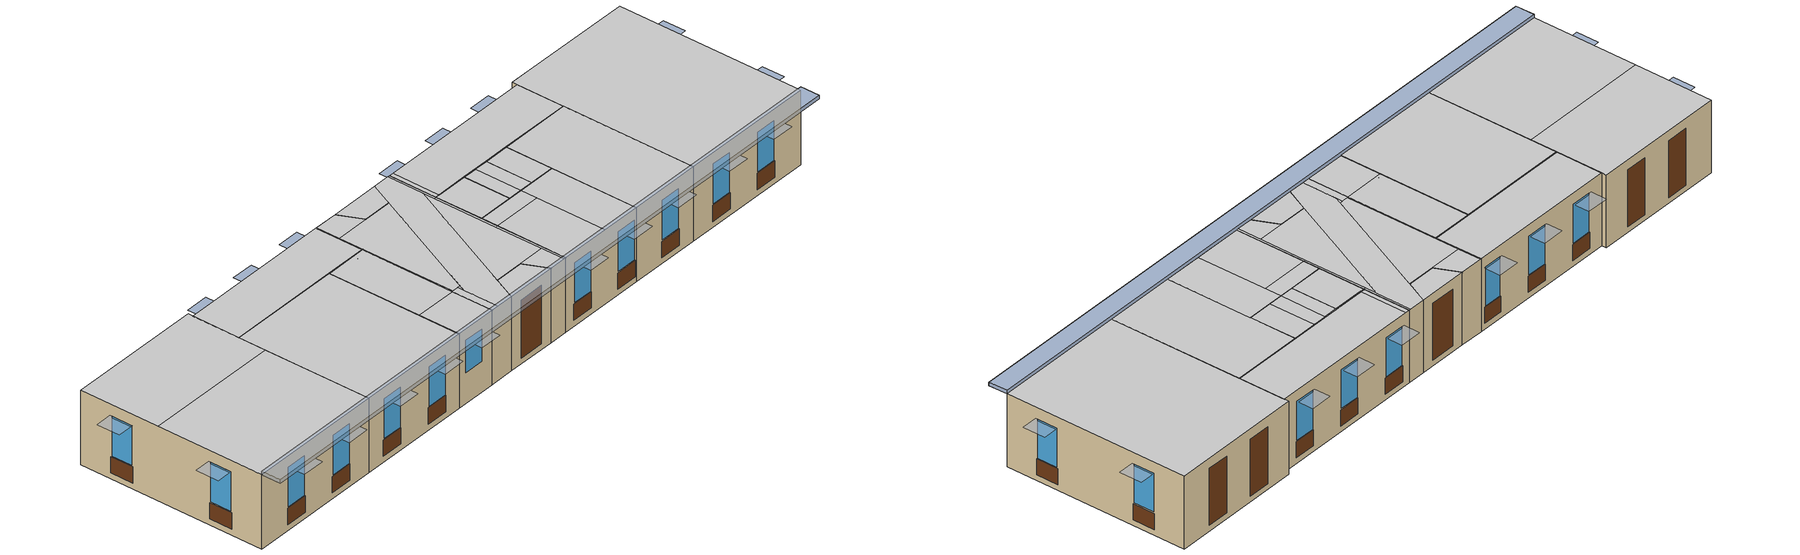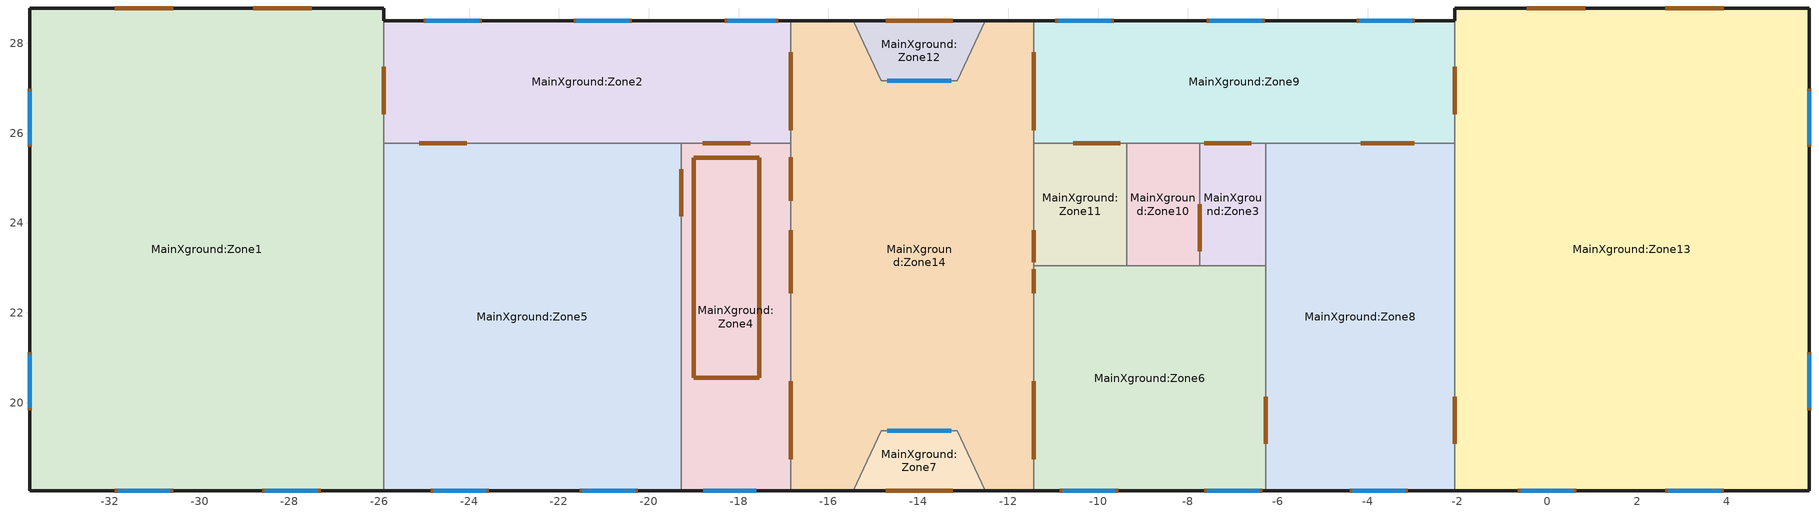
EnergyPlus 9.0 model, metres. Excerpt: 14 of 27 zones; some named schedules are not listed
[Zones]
MainXground:Zone6
 floor adiabatic (internal floor 33cm): -6.26,18.04 -11.43,18.04 -11.43,23.04 -6.26,23.04 z4.2
 wall outside (Project wall): -11.43,18.04 -6.26,18.04 z4.2:8.4
 wall to MainXground:Zone14 (Partition 80cm_Rev): -11.43,23.04 -11.43,18.04 z4.2:8.4
 wall to MainXground:Zone8 (Partition 15cm): -6.26,18.04 -6.26,23.04 z4.2:8.4
 wall to MainXground:Zone3 (Partition 15cm): -6.26,23.04 -7.73,23.04 z4.2:8.4
 wall to MainXground:Zone10 (Partition 15cm): -7.73,23.04 -9.36,23.04 z4.2:8.4
 wall to MainXground:Zone11 (Partition 15cm): -9.36,23.04 -11.43,23.04 z4.2:8.4
 window (Trp LoE Film (44) Bronze 6mm/13mm Air - 1001): -7.58,18.04 -6.4,18.04 / -10.79,18.04 -9.61,18.04 z5.52:7.75
 door inside (Project internal wall sub-surface construction_Rev): -11.43,19.08 -11.43,18.74 z4.53:6.97; -11.43,20.14 -11.43,18.74 z6.97:7.08; -11.43,20.48 -11.43,20.14 z4.53:7.08; -11.43,22.97,4.54 -11.43,22.44,7.23 -11.43,22.97,7.9; -11.43,22.57,7.64 -11.43,22.96,7.9 -11.43,22.48,7.45; -11.43,22.44,7.23 -11.43,22.48,7.45 -11.43,22.96,7.89; -11.43,22.97,4.53 -11.43,22.44,4.53 -11.43,22.44,7.22
 door inside (Partition 55cm_Rev): -11.43,20.48,7.08 -11.43,19.88,7.91 -11.43,20.12,7.78; -11.43,20.47,7.09 -11.43,20.12,7.78 -11.43,20.31,7.59; -11.43,20.47,7.09 -11.43,20.32,7.58 -11.43,20.43,7.35; -11.43,18.74,7.08 -11.43,19.1,7.78 -11.43,19.34,7.91; -11.43,19.34,7.9 -11.43,19.61,7.95 -11.43,18.75,7.09; -11.43,20.48,7.08 -11.43,18.74,7.08 -11.43,19.61,7.95; -11.43,20.47,7.09 -11.43,19.61,7.95 -11.43,19.88,7.9; -11.43,18.75,7.09 -11.43,18.91,7.59 -11.43,19.1,7.78; -11.43,18.75,7.09 -11.43,18.79,7.35 -11.43,18.9,7.58
 door inside (Project internal door_Rev): -11.43,20.13 -11.43,19.09 z4.53:6.97
 door inside (Project internal door): -6.26,19.08 -6.26,20.13 z4.53:6.97
 door (Project wall sub-surface construction): -7.64,18.04 -6.34,18.04 / -10.85,18.04 -9.55,18.04 z4.53:5.45
 ceiling to MainXfirst:Zone3 (Project internal floor_Rev): -8.54,18.04 -6.26,18.04 -6.26,23.04 -8.54,23.04 z8.4
 ceiling to MainXfirst:Zone5 (Project internal floor_Rev): -11.43,22.1 -8.54,22.1 -8.54,23.04 -11.43,23.04 z8.4
 ceiling to MainXfirst:Zone2 (Project internal floor_Rev): -11.43,18.04 -8.54,18.04 -8.54,22.1 -11.43,22.1 z8.4
MainXground:Zone8
 floor adiabatic (internal floor 33cm): -2.05,18.04 -6.26,18.04 -6.26,25.77 -2.05,25.77 z4.2
 wall outside (Project wall): -6.26,18.04 -2.05,18.04 z4.2:8.4
 wall to MainXground:Zone9 (Project partition_Rev): -2.05,25.77 -6.26,25.77 z4.2:8.4
 wall to MainXground:Zone13 (Partition 80cm_Rev): -2.05,18.04 -2.05,25.77 z4.2:8.4
 wall to MainXground:Zone3 (Partition 15cm): -6.26,25.77 -6.26,23.04 z4.2:8.4
 window (Trp LoE Film (44) Bronze 6mm/13mm Air - 1001): -4.34,18.04 -3.16,18.04 z5.52:7.75
 door inside (Project internal wall sub-surface construction_Rev): -4.09,25.77 -4.16,25.77 / -2.05,19.08 -2.05,20.13 z4.53:6.97; -3.03,25.77 -4.16,25.77 z6.97:7.81; -2.96,25.77 -3.03,25.77 z4.53:7.81
 door inside (Project internal door_Rev): -3.04,25.77 -4.08,25.77 z4.53:6.97
 door (Project wall sub-surface construction): -4.4,18.04 -3.1,18.04 z4.53:5.45
 ceiling to MainXfirst:Zone3 (Project internal floor_Rev): -6.26,18.04 -2.05,18.04 -2.05,25.73 -6.26,25.73 z8.4
 ceiling to MainXfirst:Zone13 (Project internal floor_Rev): -6.26,25.73 -2.05,25.73 -2.05,25.77 -6.26,25.77 z8.4
MainXground:Zone10
 floor adiabatic (internal floor 33cm): -7.73,23.04 -9.36,23.04 -9.36,25.77 -7.73,25.77 z4.2
 wall to MainXground:Zone9 (Project partition_Rev): -7.73,25.77 -9.36,25.77 z4.2:8.4
 wall to MainXground:Zone11 (Partition 15cm_Rev): -9.36,25.77 -9.36,23.04 z4.2:8.4
 wall to MainXground:Zone3 (Partition 15cm): -7.73,23.04 -7.73,25.77 z4.2:8.4
 door inside (Project internal door): -7.73,23.37 -7.73,24.42 z4.53:6.97
 ceiling to MainXfirst:Zone3 (Project internal floor_Rev): -8.54,23.04 -7.73,23.04 -7.73,25.73 -8.54,25.73 z8.4
 ceiling to MainXfirst:Zone13 (Project internal floor_Rev): -9.36,25.73 -7.73,25.73 -7.73,25.77 -9.36,25.77 z8.4
 ceiling to MainXfirst:Zone5 (Project internal floor_Rev): -9.36,23.04 -8.54,23.04 -8.54,25.73 -9.36,25.73 z8.4
MainXground:Zone3
 floor adiabatic (internal floor 33cm): -6.26,23.04 -7.73,23.04 -7.73,25.77 -6.26,25.77 z4.2
 wall to MainXground:Zone9 (Project partition_Rev): -6.26,25.77 -7.73,25.77 z4.2:8.4
 door inside (Project internal door_Rev): -6.58,25.77 -7.63,25.77 z4.53:6.97
 ceiling to MainXfirst:Zone3 (Project internal floor_Rev): -7.73,23.04 -6.26,23.04 -6.26,25.73 -7.73,25.73 z8.4
 ceiling to MainXfirst:Zone13 (Project internal floor_Rev): -7.73,25.73 -6.26,25.73 -6.26,25.77 -7.73,25.77 z8.4
MainXground:Zone13
 floor adiabatic (internal floor 33cm): 5.83,18.04 -2.05,18.04 -2.05,28.78 5.83,28.78 z4.2
 wall outside (Project wall): -2.05,18.04 5.83,18.04 5.83,28.78 -2.05,28.78 -2.05,28.5 z4.2:8.4
 wall to MainXground:Zone9 (Project partition_Rev): -2.05,28.5 -2.05,25.77 z4.2:8.4
 window (Trp LoE Film (44) Bronze 6mm/13mm Air - 1001): 5.83,25.75 5.83,26.93 / 5.83,19.89 5.83,21.07 / 2.69,18.04 3.86,18.04 / -0.59,18.04 0.58,18.04 z5.52:7.75
 door inside (Project internal door_Rev): -2.05,27.47 -2.05,26.42 z4.53:6.97
 door (Project wall sub-surface construction): 5.83,25.69 5.83,26.99 / 5.83,19.83 5.83,21.13 / 2.63,18.04 3.92,18.04 / -0.65,18.04 0.64,18.04 z4.53:5.45
 door (external wall 40cm underwindow): 0.85,28.78 -0.45,28.78 / 3.93,28.78 2.63,28.78 z4.53:7.82
 ceiling to MainXfirst:Zone6 (Project internal floor_Rev): -2.05,18.04 5.83,18.04 5.83,28.78 -2.05,28.78 z8.4
MainXground:Zone9
 floor adiabatic (internal floor 33cm): -2.05,25.77 -11.43,25.77 -11.43,28.5 -2.05,28.5 z4.2
 wall outside (Project wall): -2.05,28.5 -11.43,28.5 z4.2:8.4
 wall to MainXground:Zone14 (Partition 55cm_Rev): -11.43,28.5 -11.43,25.77 z4.2:8.4
 wall to MainXground:Zone11 (Project partition): -11.43,25.77 -9.36,25.77 z4.2:8.4
 window (Trp LoE Film (44) Bronze 6mm/13mm Air - 1001): -3.01,28.5 -4.18,28.5 / -6.35,28.5 -7.52,28.5 / -9.71,28.5 -10.89,28.5 z5.52:7.75
 door inside (Partition 15cm_Rev): -11.43,26.44 -11.43,26.06 z4.53:6.53; -11.43,27.41 -11.43,26.06 z6.53:7.06; -11.43,27.8 -11.43,27.41 z4.53:7.06; -11.43,27.8,7.06 -11.43,27.2,7.89 -11.43,27.44,7.76; -11.43,27.79,7.07 -11.43,27.44,7.76 -11.43,27.63,7.57; -11.43,27.79,7.07 -11.43,27.64,7.56 -11.43,27.75,7.33; -11.43,26.06,7.06 -11.43,26.42,7.76 -11.43,26.66,7.89; -11.43,26.66,7.88 -11.43,26.93,7.93 -11.43,26.07,7.07; -11.43,27.8,7.06 -11.43,26.06,7.06 -11.43,26.93,7.93; -11.43,27.79,7.07 -11.43,26.93,7.93 -11.43,27.2,7.88; -11.43,26.07,7.07 -11.43,26.23,7.57 -11.43,26.42,7.76; -11.43,26.07,7.07 -11.43,26.11,7.33 -11.43,26.22,7.56
 door inside (Project internal door_Rev): -11.43,27.4 -11.43,26.45 z4.53:6.53
 door (external wall 40cm underwindow): -2.95,28.5 -4.24,28.5 / -6.29,28.5 -7.58,28.5 / -9.65,28.5 -10.95,28.5 z4.53:5.45
 door inside (Project internal door): -10.55,25.77 -9.5,25.77 z4.53:6.97
 ceiling to MainXfirst:Zone13 (Project internal floor_Rev): -11.18,25.77 -2.05,25.77 -2.05,28.5 -11.18,28.5 z8.4
 ceiling to MainXfirst:Zone9 (Project internal floor_Rev): -11.43,25.77 -11.18,25.77 -11.18,28.5 -11.43,28.5 z8.4
MainXground:Zone11
 floor adiabatic (internal floor 33cm): -9.36,23.04 -11.43,23.04 -11.43,25.77 -9.36,25.77 z4.2
 wall to MainXground:Zone14 (Partition 80cm_Rev): -11.43,25.77 -11.43,23.04 z4.2:8.4
 door inside (Project internal wall sub-surface construction_Rev): -11.43,23.84,7.24 -11.43,23.36,7.89 -11.43,23.71,7.64; -11.43,23.84,4.53 -11.43,23.12,4.53 -11.43,23.84,7.22; -11.43,23.83,7.24 -11.43,23.14,7.93 -11.43,23.36,7.89; -11.43,23.12,4.54 -11.43,23.12,7.93 -11.43,23.84,7.23
 ceiling to MainXfirst:Zone13 (Project internal floor_Rev): -11.18,25.73 -9.36,25.73 -9.36,25.77 -11.18,25.77 z8.4
 ceiling to MainXfirst:Zone5 (Project internal floor_Rev): -11.43,23.04 -9.36,23.04 -9.36,25.73 -11.43,25.73 z8.4
 ceiling to MainXfirst:Zone9 (Project internal floor_Rev): -11.43,25.73 -11.18,25.73 -11.18,25.77 -11.43,25.77 z8.4
MainXground:Zone14
 floor adiabatic (internal floor 33cm): -14.83,27.17 -16.84,27.17 -16.84,28.5 -15.45,28.5 z4.2; -16.84,19.14 -16.84,27.17 -13.13,27.17 z4.2; -11.43,18.04 -12.51,18.04 -13.13,19.37 -11.43,19.37 z4.2; -11.43,19.37 -14.83,19.37 -11.43,26.71 z4.2; -15.45,18.04 -16.84,18.04 -16.84,19.14 -12.51,28.5 -11.43,28.5 -11.43,26.71 z4.2
 wall outside (Project wall): -11.43,28.5 -12.51,28.5 / -15.45,28.5 -16.84,28.5 / -16.84,18.04 -15.45,18.04 / -12.51,18.04 -11.43,18.04 z4.2:8.4
 wall to MainXground:Zone12 (glass entrance wall 2cm): -12.51,28.5 -13.13,27.17 -14.83,27.17 -15.45,28.5 z4.2:8.4
 wall to MainXground:Zone2 (Partition 55cm): -16.84,28.5 -16.84,25.77 z4.2:8.4
 wall to MainXground:Zone4 (Partition 140cm): -16.84,25.77 -16.84,18.04 z4.2:8.4
 wall to MainXground:Zone7 (glass entrance wall 2cm): -15.45,18.04 -14.83,19.37 -13.13,19.37 -12.51,18.04 z4.2:8.4
 window inside (Project internal glazing - 1002): -13.27,27.17 -14.69,27.17 / -14.69,19.37 -13.27,19.37 z4.57:6.99
 door inside (Partition 15cm): -16.84,27.8 -16.84,27.43 z4.53:6.53; -16.84,27.8 -16.84,26.46 z6.53:7.06; -16.84,26.46 -16.84,26.06 z4.53:7.06; -16.84,26.66,7.89 -16.84,26.93,7.93 -16.84,26.06,7.06; -16.84,26.07,7.07 -16.84,26.42,7.76 -16.84,26.66,7.88; -16.84,26.07,7.07 -16.84,26.23,7.57 -16.84,26.42,7.76; -16.84,26.07,7.07 -16.84,26.11,7.33 -16.84,26.22,7.56; -16.84,27.8,7.06 -16.84,27.2,7.89 -16.84,27.44,7.76; -16.84,27.79,7.07 -16.84,26.93,7.93 -16.84,27.2,7.88; -16.84,27.8,7.06 -16.84,26.06,7.06 -16.84,26.93,7.93; -16.84,27.79,7.07 -16.84,27.44,7.76 -16.84,27.63,7.57; -16.84,27.79,7.07 -16.84,27.64,7.56 -16.84,27.75,7.33
 door inside (Project internal door): -16.84,27.42 -16.84,26.47 z4.53:6.53
 door inside (Partition 55cm): -16.84,23.84,4.53 -16.84,22.44,4.53 -16.84,22.44,7.23; -16.84,23.84,7.23 -16.84,22.45,7.23 -16.84,23.71,7.64; -16.84,22.44,7.24 -16.84,22.57,7.64 -16.84,22.92,7.89; -16.84,23.7,7.64 -16.84,22.45,7.23 -16.84,23.36,7.89; -16.84,23.35,7.89 -16.84,22.44,7.23 -16.84,22.92,7.89; -16.84,23.84,4.53 -16.84,22.44,7.23 -16.84,23.84,7.23
 door inside (IRTSurface): -16.84,20.48,4.53 -16.84,18.74,4.53 -16.84,18.74,7.06; -16.84,19.1,7.76 -16.84,19.34,7.89 -16.84,18.91,7.57; -16.84,18.91,7.57 -16.84,19.33,7.88 -16.84,18.79,7.33; -16.84,18.74,7.06 -16.84,18.78,7.33 -16.84,19.33,7.88; -16.84,20.48,7.06 -16.84,18.75,7.06 -16.84,20.44,7.33; -16.84,20.43,7.34 -16.84,19.61,7.93 -16.84,19.88,7.89; -16.84,20.3,7.58 -16.84,19.89,7.88 -16.84,20.12,7.76; -16.84,20.43,7.33 -16.84,19.89,7.88 -16.84,20.31,7.57; -16.84,20.43,7.33 -16.84,18.74,7.06 -16.84,19.61,7.93; -16.84,18.75,7.07 -16.84,19.34,7.89 -16.84,19.61,7.93; -16.84,20.48,4.53 -16.84,18.74,7.06 -16.84,20.48,7.06
 door inside (Partition 120cm): -16.84,25.46 -16.84,24.5 z4.53:7.03
 ceiling to MainXfirst:Zone5 (Project internal floor_Rev): -11.56,22.1 -11.43,22.1 -11.43,25.73 -11.56,25.73 z8.4
 ceiling to MainXfirst:Zone2 (Project internal floor_Rev): -11.56,18.04 -11.43,18.04 -11.43,22.1 -11.56,22.1 z8.4
 ceiling to MainXfirst:Zone9 (Project internal floor_Rev): -16.79,27.17 -14.83,27.17 -15.45,28.5 -16.79,28.5 z8.4; -16.42,20.06 -16.25,20.42 -16.42,20.42 z8.4; -16.79,20.42 -16.25,20.42 -13.13,27.17 -16.79,27.17 z8.4; -11.56,25.73 -11.43,25.73 -11.43,28.5 -11.56,28.5 z8.4; -12.51,18.04 -11.56,18.04 -11.56,19.37 -13.13,19.37 z8.4; -14.83,19.37 -11.56,19.37 -11.56,26.44 z8.4; -16.42,18.04 -15.45,18.04 -11.56,26.44 -11.56,28.5 -12.51,28.5 -16.42,20.06 z8.4
 ceiling to MainXfirst:Zone7 (Project internal floor_Rev): -16.84,20.42 -16.79,20.42 -16.79,25.73 -16.84,25.73 z8.4
 ceiling to MainXfirst:Zone11 (Project internal floor_Rev): -16.84,25.73 -16.79,25.73 -16.79,28.5 -16.84,28.5 z8.4
 ceiling to MainXfirst:Zone8 (Project internal floor_Rev): -16.84,18.04 -16.42,18.04 -16.42,20.42 -16.84,20.42 z8.4
MainXground:Zone12
 floor adiabatic (internal floor 33cm): -13.13,27.17 -14.83,27.17 -15.45,28.5 -12.51,28.5 z4.2
 wall outside (Project wall): -12.51,28.5 -15.45,28.5 z4.2:8.4
 door (Project external door): -13.23,28.5 -14.73,28.5 z4.53:7.82
 ceiling to MainXfirst:Zone9 (Project internal floor_Rev): -14.83,27.17 -13.13,27.17 -12.51,28.5 -15.45,28.5 z8.4
MainXground:Zone7
 floor adiabatic (internal floor 33cm): -12.51,18.04 -15.45,18.04 -14.83,19.37 -13.13,19.37 z4.2
 wall outside (Project wall): -15.45,18.04 -12.51,18.04 z4.2:8.4
 door (Project external door): -14.73,18.04 -13.23,18.04 z4.53:7.82
 ceiling to MainXfirst:Zone9 (Project internal floor_Rev): -15.45,18.04 -12.51,18.04 -13.13,19.37 -14.83,19.37 z8.4
MainXground:Zone1
 floor adiabatic (internal floor 33cm): -25.9,18.04 -33.78,18.04 -33.78,28.78 -25.9,28.78 z4.2
 wall outside (Project wall): -25.9,28.5 -25.9,28.78 -33.78,28.78 -33.78,18.04 -25.9,18.04 z4.2:8.4
 wall to MainXground:Zone5 (Partition 80cm_Rev): -25.9,18.04 -25.9,25.77 z4.2:8.4
 wall to MainXground:Zone2 (Partition 80cm_Rev): -25.9,25.77 -25.9,28.5 z4.2:8.4
 window (Trp LoE Film (44) Bronze 6mm/13mm Air - 1001): -33.78,21.07 -33.78,19.89 / -33.78,26.93 -33.78,25.75 / -28.54,18.04 -27.37,18.04 / -31.82,18.04 -30.65,18.04 z5.52:7.75
 door inside (Project internal door_Rev): -25.9,26.42 -25.9,27.47 z4.53:6.97
 door (external wall 40cm underwindow): -30.58,28.78 -31.88,28.78 / -27.5,28.78 -28.8,28.78 z4.53:7.82
 door (Project wall sub-surface construction): -33.78,21.13 -33.78,19.83 / -33.78,26.99 -33.78,25.69 / -28.6,18.04 -27.31,18.04 / -31.88,18.04 -30.59,18.04 z4.53:5.45
 ceiling to MainXfirst:Zone12 (Project internal floor_Rev): -33.78,18.04 -25.9,18.04 -25.9,24.18 -33.78,24.18 z8.4
 ceiling to MainXfirst:Zone4 (Project internal floor_Rev): -33.78,24.18 -25.9,24.18 -25.9,28.78 -33.78,28.78 z8.4
MainXground:Zone5
 floor adiabatic (internal floor 33cm): -19.27,18.04 -25.9,18.04 -25.9,25.77 -19.27,25.77 z4.2
 wall outside (Project wall): -25.9,18.04 -19.27,18.04 z4.2:8.4
 wall to MainXground:Zone4 (Project partition): -19.27,18.04 -19.27,25.77 z4.2:8.4
 wall to MainXground:Zone2 (Project partition): -19.27,25.77 -25.9,25.77 z4.2:8.4
 window (Trp LoE Film (44) Bronze 6mm/13mm Air - 1001): -21.48,18.04 -20.3,18.04 / -24.8,18.04 -23.62,18.04 z5.52:7.75
 door inside (Partition 40cm): -19.27,24.15 -19.27,25.2 z4.53:6.97
 door inside (Project internal door): -24.05,25.77 -25.1,25.77 z4.53:6.97
 door (Project wall sub-surface construction): -21.54,18.04 -20.24,18.04 / -24.86,18.04 -23.56,18.04 z4.53:5.45
 ceiling to MainXfirst:Zone10 (Project internal floor_Rev): -25.9,18.04 -19.3,18.04 -19.3,25.73 -25.9,25.73 z8.4
 ceiling to MainXfirst:Zone7 (Project internal floor_Rev): -19.3,20.42 -19.27,20.42 -19.27,25.73 -19.3,25.73 z8.4
 ceiling to MainXfirst:Zone11 (Project internal floor_Rev): -25.9,25.73 -19.27,25.73 -19.27,25.77 -25.9,25.77 z8.4
 ceiling to MainXfirst:Zone8 (Project internal floor_Rev): -19.3,18.04 -19.27,18.04 -19.27,20.42 -19.3,20.42 z8.4
MainXground:Zone4
 floor adiabatic (internal floor 33cm): -16.84,18.04 -19.27,18.04 -19.27,25.77 -16.84,25.77 z4.2
 wall outside (Project wall): -19.27,18.04 -16.84,18.04 z4.2:8.4
 wall to MainXground:Zone2 (Project partition): -16.84,25.77 -19.27,25.77 z4.2:8.4
 window (Trp LoE Film (44) Bronze 6mm/13mm Air - 1001): -18.78,18.04 -17.6,18.04 z5.93:7.75
 door inside (IRTSurface): -19,20.56 -17.54,20.56 -17.54,25.45 -19,25.45 z8.4
 door inside (Project internal door): -17.74,25.77 -18.79,25.77 z4.53:6.97
 ceiling to MainXfirst:Zone7 (Project internal floor_Rev): -19.27,20.42 -16.84,20.42 -16.84,25.73 -19.27,25.73 z8.4
 ceiling to MainXfirst:Zone11 (Project internal floor_Rev): -19.27,25.73 -16.84,25.73 -16.84,25.77 -19.27,25.77 z8.4
 ceiling to MainXfirst:Zone8 (Project internal floor_Rev): -19.27,18.04 -16.84,18.04 -16.84,20.42 -19.27,20.42 z8.4
MainXground:Zone2
 floor adiabatic (internal floor 33cm): -16.84,25.77 -25.9,25.77 -25.9,28.5 -16.84,28.5 z4.2
 wall outside (Project wall): -16.84,28.5 -25.9,28.5 z4.2:8.4
 window (Trp LoE Film (44) Bronze 6mm/13mm Air - 1001): -17.18,28.5 -18.25,28.5 / -23.78,28.5 -24.95,28.5 / -20.44,28.5 -21.61,28.5 z5.52:7.75
 door (external wall 40cm underwindow): -17.12,28.5 -18.31,28.5 / -23.72,28.5 -25.01,28.5 / -20.38,28.5 -21.67,28.5 z4.53:5.45
 ceiling to MainXfirst:Zone11 (Project internal floor_Rev): -25.9,25.77 -16.84,25.77 -16.84,28.5 -25.9,28.5 z8.4
shading: 5.83,18.04 -33.78,18.04 / -33.78,18.04 -33.78,16.94 / -33.78,16.94 5.83,16.94 / 5.83,16.94 5.83,18.04 z8.4:8.6; -10.95,29.5 -9.65,29.5 -9.65,28.5 -10.95,28.5 z7.82; -7.58,29.5 -6.28,29.5 -6.28,28.5 -7.58,28.5 z7.82; -4.24,29.5 -2.94,29.5 -2.94,28.5 -4.24,28.5 z7.82; 6.83,21.13 6.83,19.83 5.83,19.83 5.83,21.13 z7.82; 6.83,26.99 6.83,25.69 5.83,25.69 5.83,26.99 z7.82; 0.65,17.04 -0.65,17.04 -0.65,18.04 0.65,18.04 z7.82; 3.93,17.04 2.63,17.04 2.63,18.04 3.93,18.04 z7.82; -9.55,17.04 -10.85,17.04 -10.85,18.04 -9.55,18.04 z7.82; -6.34,17.04 -7.64,17.04 -7.64,18.04 -6.34,18.04 z7.82; -3.1,17.04 -4.4,17.04 -4.4,18.04 -3.1,18.04 z7.82; -23.56,17.04 -24.86,17.04 -24.86,18.04 -23.56,18.04 z7.82; -20.24,17.04 -21.54,17.04 -21.54,18.04 -20.24,18.04 z7.82; -17.54,17.04 -18.84,17.04 -18.84,18.04 -17.54,18.04 z7.82; -21.67,29.5 -20.37,29.5 -20.37,28.5 -21.67,28.5 z7.82; -25.01,29.5 -23.71,29.5 -23.71,28.5 -25.01,28.5 z7.82; -18.31,29.5 -17.01,29.5 -17.01,28.5 -18.31,28.5 z7.82; -34.78,25.69 -34.78,26.99 -33.78,26.99 -33.78,25.69 z7.82; -34.78,19.83 -34.78,21.13 -33.78,21.13 -33.78,19.83 z7.82; -30.58,17.04 -31.88,17.04 -31.88,18.04 -30.58,18.04 z7.82; -27.3,17.04 -28.6,17.04 -28.6,18.04 -27.3,18.04 z7.82; -33.78,16.94 5.83,16.94 5.83,18.04 -33.78,18.04 z8.6; 5.83,16.94 -33.78,16.94 -33.78,18.04 5.83,18.04 z8.4
[Site:Location]
Untitled (01-01:31-12)  (01-01:31-12): Latitude {deg}=45.22; Longitude {deg}=7.65; Time Zone {hr}=1; Elevation {m}=287
[Site:GroundTemperature:BuildingSurface]
18, 18, 18, 18, 18, 18, 18, 18, 18, 18, 18, 18
[Site:GroundTemperature:Deep]
14, 14, 14, 14, 14, 14, 14, 14, 14, 14, 14, 14
[Site:GroundTemperature:Shallow]
14, 14, 14, 14, 14, 14, 14, 14, 14, 14, 14, 14
[Site:GroundTemperature:FCfactorMethod]
1.99, 1.11, 2.67, 5.12, 11.52, 16.46, 19.79, 20.81, 19.08, 15.24, 10.12, 5.36
[Site:GroundReflectance]
0.2, 0.2, 0.2, 0.2, 0.2, 0.2, 0.2, 0.2, 0.2, 0.2, 0.2, 0.2
[Site:GroundReflectance:SnowModifier]
2, 2
[SizingPeriod:DesignDay] Day of Month=15; Humidity Condition Type=WetBulb; Barometric Pressure {Pa}=97924.4; Wind Direction {deg}=0; Rain Indicator=No; Snow Indicator=No
Name | Month | Day Type | Maximum Dry-Bulb Temperature {C} | Daily Dry-Bulb Temperature Range {deltaC} | Wetbulb or DewPoint at Maximum Dry-Bulb {C} | Wind Speed {m/s} | Daylight Saving Time Indicator | Solar Model Indicator | Sky Clearness
Summer Design Day in Untitled (01-01:31-12) Jul | 7 | SummerDesignDay | 32.1 | 11 | 22.8 | 0 | Yes | ASHRAEClearSky | 0.98
Summer Design Day in Untitled (01-01:31-12) Aug | 8 | SummerDesignDay | 32.8 | 11.5 | 23.5 | 0 | Yes | ASHRAEClearSky | 0.98
Summer Design Day in Untitled (01-01:31-12) Sep | 9 | SummerDesignDay | 29 | 11.5 | 20.2 | 0 | Yes | ASHRAEClearSky | 0.98
Winter Design Day in Untitled (01-01:31-12) | 1 | WinterDesignDay | -5.9 | 0 | -5.9 | 8.5 | No |  | 0
[Building]
Building: North Axis {deg}=0; Terrain=Suburbs; Loads Convergence Tolerance Value=.04; Temperature Convergence Tolerance Value {deltaC}=.4; Solar Distribution=FullExterior; Maximum Number of Warmup Days=25; Minimum Number of Warmup Days=6
[Material:NoMass] Roughness=Rough; Thermal Resistance {m2-K/W}=.15; Thermal Absorptance=0.9; Solar Absorptance=0.7; Visible Absorptance=0.7
15_RVAL_2; 16_RVAL_2
[Construction]
IRTSurface: IRTMaterial
Project wall: Brickwork Outer_.1, XPS Extruded Polystyrene  - CO2 Blowing_.0795, Concrete Block (Medium)_.1, Gypsum Plastering_.013
Project internal floor_Rev; Project internal wall sub-surface construction_Rev; Project wall sub-surface construction: Cast Concrete (Dense)_.1
Partition 80cm_Rev: Gypsum Plasterboard_.025, Brickwork Inner_.75, Gypsum Plasterboard_.025
Project partition: Gypsum Plasterboard_.025, 15_RVAL_2, Gypsum Plasterboard_.025
Project partition_Rev: Gypsum Plasterboard_.025, 16_RVAL_2, Gypsum Plasterboard_.025
Project internal door; Project internal door_Rev; Project external door: Painted Oak_.035
external wall 40cm underwindow: Gypsum Plastering_.025, Brickwork Outer_.35, Gypsum Plastering_.025
Partition 15cm; Partition 15cm_Rev: Gypsum Plasterboard_.025, Brickwork Inner_.1, Gypsum Plasterboard_.025
Partition 140cm: Gypsum Plasterboard_.025, Brickwork Inner_1.35, Gypsum Plasterboard_.025
Partition 40cm: Gypsum Plasterboard_.025, Brickwork Inner_.35, Gypsum Plasterboard_.025
internal floor 33cm: Gypsum Plastering_.025, laterocemento_.24, Cement/plaster/mortar - cement screed_.05, Timber Flooring_.015
glass entrance wall 2cm: Soda lime glass (including 'float glass')_.02
Partition 55cm; Partition 55cm_Rev: Gypsum Plasterboard_.025, Brickwork Inner_.5, Gypsum Plasterboard_.025
Partition 120cm: Gypsum Plasterboard_.025, Brickwork Inner_1.05, Gypsum Plasterboard_.025
Trp LoE Film (44) Bronze 6mm/13mm Air - 1001: 6, 1002, 53, 1002, 3
Project internal glazing - 1002: 2, 1001, 2, 1001, 2
[Material:InfraredTransparent]
IRTMaterial
[WindowMaterial:Gas] Gas Type=Air
Name | Thickness {m}
1001 | .006
1002 | .013
[WindowMaterial:Glazing] Optical Data Type=SpectralAverage; Infrared Transmittance at Normal Incidence=0; Dirt Correction Factor for Solar and Visible Transmittance=1
Name | Thickness {m} | Solar Transmittance at Normal Incidence | Front Side Solar Reflectance at Normal Incidence | Back Side Solar Reflectance at Normal Incidence | Visible Transmittance at Normal Incidence | Front Side Visible Reflectance at Normal Incidence | Back Side Visible Reflectance at Normal Incidence | Front Side Infrared Hemispherical Emissivity | Back Side Infrared Hemispherical Emissivity | Conductivity {W/m-K}
2 | .003 | .837 | .075 | .075 | .898 | .081 | .081 | .84 | .84 | .9
3 | .006 | .775 | .071 | .071 | .881 | .08 | .08 | .84 | .84 | .9
6 | .006 | .482 | .054 | .054 | .534 | .057 | .057 | .84 | .84 | .9
53 | .00051 | .245 | .626 | .641 | .439 | .397 | .453 | .037 | .72 | .14
[Material] Roughness=Rough
Name | Thickness {m} | Conductivity {W/m-K} | Density {kg/m3} | Specific Heat {J/kg-K} | Thermal Absorptance | Solar Absorptance | Visible Absorptance
Brickwork Outer_.1 | .1 | 0.84 | 1700 | 800 | 0.9 | 0.7 | 0.7
XPS Extruded Polystyrene  - CO2 Blowing_.0795 | .0795 | 0.034 | 35 | 1400 | 0.9 | 0.6 | 0.6
Concrete Block (Medium)_.1 | .1 | 0.51 | 1400 | 1000 | 0.9 | 0.6 | 0.6
Gypsum Plastering_.013 | .013 | 0.4 | 1000 | 1000 | 0.9 | 0.5 | 0.5
Cast Concrete (Dense)_.1 | .1 | 1.4 | 2100 | 840 | 0.9 | 0.6 | 0.6
Gypsum Plasterboard_.025 | .025 | 0.25 | 900 | 1000 | 0.9 | 0.5 | 0.5
Brickwork Inner_.75 | .75 | 0.62 | 1700 | 800 | 0.9 | 0.7 | 0.7
Painted Oak_.035 | .035 | 0.19 | 700 | 2390 | 0.9 | 0.5 | 0.5
Gypsum Plastering_.025 | .025 | 0.4 | 1000 | 1000 | 0.9 | 0.5 | 0.5
Brickwork Outer_.35 | .35 | 0.84 | 1700 | 800 | 0.9 | 0.7 | 0.7
Brickwork Inner_.1 | .1 | 0.62 | 1700 | 800 | 0.9 | 0.7 | 0.7
Brickwork Inner_1.35 | 1.35 | 0.62 | 1700 | 800 | 0.9 | 0.7 | 0.7
Brickwork Inner_.35 | .35 | 0.62 | 1700 | 800 | 0.9 | 0.7 | 0.7
laterocemento_.24 | .24 | .667 | 964 | 835 | .9 | .7 | .7
Cement/plaster/mortar - cement screed_.05 | .05 | 1.4 | 2100 | 650 | 0.9 | 0.6 | 0.6
Timber Flooring_.015 | .015 | 0.14 | 650 | 1200 | 0.9 | 0.78 | 0.78
Soda lime glass (including 'float glass')_.02 | .02 | 1 | 2500 | 750 | 0.9 | 0.7 | 0.7
Brickwork Inner_.5 | .5 | 0.62 | 1700 | 800 | 0.9 | 0.7 | 0.7
Brickwork Inner_1.05 | 1.05 | 0.62 | 1700 | 800 | 0.9 | 0.7 | 0.7
[Zone] Type=1; Multiplier=1; Zone Inside Convection Algorithm=TARP; Part of Total Floor Area=Yes
Name | Volume {m3} | Floor Area {m2}
MainXground:Zone12; MainXground:Zone7 | 8.6227 | 2.2281
MainXground:Zone14 | 152.3245 | 39.3603
MainXground:Zone9 | 82.3854 | 21.2882
MainXground:Zone13 | 285.8185 | 73.8549
MainXground:Zone6 | 84.2618 | 21.7731
MainXground:Zone8 | 106.4932 | 27.5176
MainXground:Zone11 | 15.9254 | 4.1151
MainXground:Zone10 | 14.7772 | 3.8184
MainXground:Zone3 | 13.1797 | 3.4056
MainXground:Zone5 | 175.4927 | 45.347
MainXground:Zone4 | 47.1877 | 12.1932
MainXground:Zone2 | 76.5008 | 19.7676
MainXground:Zone1 | 282.5778 | 73.0175
[ZoneInfiltration:DesignFlowRate] Schedule=On 24/7; Design Flow Rate Calculation Method=Flow/zone; Constant Term Coefficient=1; Temperature Term Coefficient=0; Velocity Term Coefficient=0; Velocity Squared Term Coefficient=0
Name | Zone or ZoneList | Design Flow Rate {m3/s}
MainXground:Zone12 Infiltration | MainXground:Zone12 | .001677
MainXground:Zone14 Infiltration | MainXground:Zone14 | .029619
MainXground:Zone9 Infiltration | MainXground:Zone9 | .016019
MainXground:Zone13 Infiltration | MainXground:Zone13 | .055576
MainXground:Zone7 Infiltration | MainXground:Zone7 | .001677
MainXground:Zone6 Infiltration | MainXground:Zone6 | .016384
MainXground:Zone8 Infiltration | MainXground:Zone8 | .020707
MainXground:Zone11 Infiltration | MainXground:Zone11 | .003097
MainXground:Zone10 Infiltration | MainXground:Zone10 | .002873
MainXground:Zone3 Infiltration | MainXground:Zone3 | .002563
MainXground:Zone5 Infiltration | MainXground:Zone5 | .034124
MainXground:Zone4 Infiltration | MainXground:Zone4 | .009175
MainXground:Zone2 Infiltration | MainXground:Zone2 | .014875
MainXground:Zone1 Infiltration | MainXground:Zone1 | .054946
[PEOPLE] Number of People Calculation Method=People/Area; Fraction Radiant=.3; Sensible Heat Fraction=AutoCalculate; Carbon Dioxide Generation Rate {m3/s-W}=3.82e-08; Enable ASHRAE 55 Comfort Warnings=No; Mean Radiant Temperature Calculation Type=ZoneAveraged; Work Efficiency Schedule=Work efficiency; Clothing Insulation Calculation Method=ClothingInsulationSchedule; Air Velocity Schedule=Default Air Velocity for Comfort Calculations
Name | Zone or ZoneList | Number of People Schedule | People per Zone Floor Area {person/m2} | Activity Level Schedule | Clothing Insulation Schedule
People MainXground:Zone12 | MainXground:Zone12 | ______D1_Edu_Circulation_Occ | .11 | Activity Schedule 186270 | Clothing Schedule 186270
People MainXground:Zone14 | MainXground:Zone14 | _____D1_Edu_ClassRm_Occ | .11 | Activity Schedule 186277 | Clothing Schedule 186277
People MainXground:Zone9 | MainXground:Zone9 | ______D1_Edu_Circulation_Occ | .11 | Activity Schedule 186295 | Clothing Schedule 186295
People MainXground:Zone13 | MainXground:Zone13 | Copy of _____D1_Edu_ClassRm_Occ | .185 | Activity Schedule 186305 | Clothing Schedule 186305
People MainXground:Zone7 | MainXground:Zone7 | ______D1_Edu_Circulation_Occ | .11 | Activity Schedule 186314 | Clothing Schedule 186314
People MainXground:Zone6 | MainXground:Zone6 | Copy of D1_Edu_CellOff_Occ | .103 | Activity Schedule 186321 | Clothing Schedule 186321
People MainXground:Zone8 | MainXground:Zone8 | Copy of D1_Edu_CellOff_Occ single | .103 | Activity Schedule 186330 | Clothing Schedule 186330
People MainXground:Zone11 | MainXground:Zone11 | D1_Edu_Toilet_Occ | .11 | Activity Schedule 186338 | Clothing Schedule 186338
People MainXground:Zone10 | MainXground:Zone10 | D1_Edu_Toilet_Occ | .11 | Activity Schedule 186345 | Clothing Schedule 186345
People MainXground:Zone3 | MainXground:Zone3 | D1_Edu_Toilet_Occ | .11 | Activity Schedule 186352 | Clothing Schedule 186352
People MainXground:Zone5 | MainXground:Zone5 | Copy of _____D1_Edu_ClassRm_Occ | .185 | Activity Schedule 186359 | Clothing Schedule 186359
People MainXground:Zone4 | MainXground:Zone4 | ______D1_Edu_Circulation_Occ | .11 | Activity Schedule 186366 | Clothing Schedule 186366
People MainXground:Zone2 | MainXground:Zone2 | ______D1_Edu_Circulation_Occ | .11 | Activity Schedule 186373 | Clothing Schedule 186373
People MainXground:Zone1 | MainXground:Zone1 | Copy of D1_Edu_CellOff_Occ | .103 | Activity Schedule 186381 | Clothing Schedule 186381
[Lights] Design Level Calculation Method=Watts/Area; Return Air Fraction=0; Fraction Radiant=.42; Fraction Visible=.18; Fraction Replaceable=1
Name | Zone or ZoneList | Schedule | Watts per Zone Floor Area {W/m2}
MainXground:Zone12 General lighting | MainXground:Zone12 | D1_Edu_Circulation_Light | 5
MainXground:Zone14 General lighting | MainXground:Zone14 | D1_Edu_Circulation_Light | 5
MainXground:Zone9 General lighting | MainXground:Zone9 | D1_Edu_Circulation_Light | 5
MainXground:Zone13 General lighting | MainXground:Zone13 | Copy of D1_Edu_ClassRm_Light | 25
MainXground:Zone7 General lighting | MainXground:Zone7 | D1_Edu_Circulation_Light | 5
MainXground:Zone6 General lighting | MainXground:Zone6 | Copy of D1_Edu_CellOff_Light | 25
MainXground:Zone8 General lighting | MainXground:Zone8 | Copy of D1_Edu_CellOff_Light single | 25
MainXground:Zone11 General lighting | MainXground:Zone11 | D1_Edu_Toilet_Light | 10
MainXground:Zone10 General lighting | MainXground:Zone10 | D1_Edu_Toilet_Light | 10
MainXground:Zone3 General lighting | MainXground:Zone3 | D1_Edu_Toilet_Light | 10
MainXground:Zone5 General lighting | MainXground:Zone5 | Copy of D1_Edu_ClassRm_Light | 25
MainXground:Zone4 General lighting | MainXground:Zone4 | D1_Edu_Circulation_Light | 5
MainXground:Zone2 General lighting | MainXground:Zone2 | D1_Edu_Circulation_Light | 5
MainXground:Zone1 General lighting | MainXground:Zone1 | Copy of D1_Edu_CellOff_Light | 25
[OtherEquipment] Fuel Type=Electricity; Design Level Calculation Method=Watts/Area; Fraction Latent=0; Fraction Radiant=.2; Fraction Lost=0; Carbon Dioxide Generation Rate {m3/s-W}=0
Name | Zone or ZoneList | Schedule | Power per Zone Floor Area {W/m2}
MainXground:Zone12 Equipment gain | MainXground:Zone12 | D1_Edu_Circulation_Equip | 2
MainXground:Zone14 Equipment gain | MainXground:Zone14 | D1_Edu_Circulation_Equip | 8
MainXground:Zone9 Equipment gain | MainXground:Zone9 | D1_Edu_Circulation_Equip | 8
MainXground:Zone13 Equipment gain | MainXground:Zone13 | Copy of D1_Edu_ClassRm_Equip | 8
MainXground:Zone7 Equipment gain | MainXground:Zone7 | D1_Edu_Circulation_Equip | 8
MainXground:Zone6 Equipment gain | MainXground:Zone6 | Copy of D1_Edu_CellOff_Equip | 12
MainXground:Zone8 Equipment gain | MainXground:Zone8 | Copy of D1_Edu_CellOff_Equip single | 12
MainXground:Zone5 Equipment gain | MainXground:Zone5 | Copy of D1_Edu_ClassRm_Equip | 8
MainXground:Zone4 Equipment gain | MainXground:Zone4 | D1_Edu_Circulation_Equip | 8
MainXground:Zone2 Equipment gain | MainXground:Zone2 | D1_Edu_Circulation_Equip | 8
MainXground:Zone1 Equipment gain | MainXground:Zone1 | Copy of D1_Edu_CellOff_Equip | 12
[Daylighting:Controls] Daylighting Method=SplitFlux; Availability Schedule=On; Lighting Control Type=Stepped; Number of Stepped Control Steps=4; Probability Lighting will be Reset When Needed in Manual Stepped Control=1; Glare Calculation Azimuth Angle of View Direction Clockwise from Zone y-Axis {deg}=0; Maximum Allowable Discomfort Glare Index=22; DElight Gridding Resolution {m2}=1; Fraction of Zone Controlled by Reference Point 1=1
Name | Zone | Glare Calculation Daylighting Reference Point | Daylighting Reference Point 1 | Illuminance Setpoint at Reference Point 1 {lux}
MainXground:Zone12 | MainXground:Zone12 | MainXground:Zone12 Ref Point 1 | MainXground:Zone12 Ref Point 1 | 100
MainXground:Zone14 | MainXground:Zone14 | MainXground:Zone14 Ref Point 1 | MainXground:Zone14 Ref Point 1 | 100
MainXground:Zone9 | MainXground:Zone9 | MainXground:Zone9 Ref Point 1 | MainXground:Zone9 Ref Point 1 | 100
MainXground:Zone13 | MainXground:Zone13 | MainXground:Zone13 Ref Point 1 | MainXground:Zone13 Ref Point 1 | 500
MainXground:Zone7 | MainXground:Zone7 | MainXground:Zone7 Ref Point 1 | MainXground:Zone7 Ref Point 1 | 100
MainXground:Zone6 | MainXground:Zone6 | MainXground:Zone6 Ref Point 1 | MainXground:Zone6 Ref Point 1 | 500
MainXground:Zone8 | MainXground:Zone8 | MainXground:Zone8 Ref Point 1 | MainXground:Zone8 Ref Point 1 | 500
MainXground:Zone11 | MainXground:Zone11 | MainXground:Zone11 Ref Point 1 | MainXground:Zone11 Ref Point 1 | 200
MainXground:Zone10 | MainXground:Zone10 | MainXground:Zone10 Ref Point 1 | MainXground:Zone10 Ref Point 1 | 200
MainXground:Zone3 | MainXground:Zone3 | MainXground:Zone3 Ref Point 1 | MainXground:Zone3 Ref Point 1 | 200
MainXground:Zone5 | MainXground:Zone5 | MainXground:Zone5 Ref Point 1 | MainXground:Zone5 Ref Point 1 | 500
MainXground:Zone4 | MainXground:Zone4 | MainXground:Zone4 Ref Point 1 | MainXground:Zone4 Ref Point 1 | 100
MainXground:Zone2 | MainXground:Zone2 | MainXground:Zone2 Ref Point 1 | MainXground:Zone2 Ref Point 1 | 100
MainXground:Zone1 | MainXground:Zone1 | MainXground:Zone1 Ref Point 1 | MainXground:Zone1 Ref Point 1 | 500
[Sizing:Zone] Zone Cooling Design Supply Air Temperature Input Method=SupplyAirTemperature; Zone Cooling Design Supply Air Temperature {C}=12; Zone Cooling Design Supply Air Temperature Difference {deltaC}=0; Zone Heating Design Supply Air Temperature Input Method=SupplyAirTemperature; Zone Heating Design Supply Air Temperature {C}=35; Zone Heating Design Supply Air Temperature Difference {deltaC}=0; Zone Cooling Design Supply Air Humidity Ratio {kgWater/kgDryAir}=0.0077; Zone Heating Design Supply Air Humidity Ratio {kgWater/kgDryAir}=0.0156; Zone Heating Sizing Factor=1.25; Zone Cooling Sizing Factor=1.15; Cooling Design Air Flow Method=DesignDay; Cooling Minimum Air Flow Fraction=0; Heating Design Air Flow Method=DesignDay
Name | Design Specification Zone Air Distribution Object
MainXground:Zone12 | MainXground:Zone12
MainXground:Zone14 | MainXground:Zone14
MainXground:Zone9 | MainXground:Zone9
MainXground:Zone13 | MainXground:Zone13
MainXground:Zone7 | MainXground:Zone7
MainXground:Zone6 | MainXground:Zone6
MainXground:Zone8 | MainXground:Zone8
MainXground:Zone11 | MainXground:Zone11
MainXground:Zone10 | MainXground:Zone10
MainXground:Zone3 | MainXground:Zone3
MainXground:Zone5 | MainXground:Zone5
MainXground:Zone4 | MainXground:Zone4
MainXground:Zone2 | MainXground:Zone2
MainXground:Zone1 | MainXground:Zone1
[DesignSpecification:ZoneAirDistribution] Zone Air Distribution Effectiveness in Cooling Mode=1; Zone Air Distribution Effectiveness in Heating Mode=1
MainXground:Zone12; MainXground:Zone14; MainXground:Zone9; MainXground:Zone13; MainXground:Zone7; MainXground:Zone6; MainXground:Zone8; MainXground:Zone11; MainXground:Zone10; MainXground:Zone3; MainXground:Zone5; MainXground:Zone4; MainXground:Zone2; MainXground:Zone1
[ZoneControl:Thermostat] Control Type Schedule=Zone Control Type Sched
Name | Zone or ZoneList | Control 1
MainXground:Zone12 Thermostat | MainXground:Zone12 | Dual Setpoint - Zone MainXground:Zone12
MainXground:Zone14 Thermostat | MainXground:Zone14 | Dual Setpoint - Zone MainXground:Zone14
MainXground:Zone9 Thermostat | MainXground:Zone9 | Dual Setpoint - Zone MainXground:Zone9
MainXground:Zone13 Thermostat | MainXground:Zone13 | Dual Setpoint - Zone MainXground:Zone13
MainXground:Zone7 Thermostat | MainXground:Zone7 | Dual Setpoint - Zone MainXground:Zone7
MainXground:Zone6 Thermostat | MainXground:Zone6 | Dual Setpoint - Zone MainXground:Zone6
MainXground:Zone8 Thermostat | MainXground:Zone8 | Dual Setpoint - Zone MainXground:Zone8
MainXground:Zone11 Thermostat | MainXground:Zone11 | Dual Setpoint - Zone MainXground:Zone11
MainXground:Zone10 Thermostat | MainXground:Zone10 | Dual Setpoint - Zone MainXground:Zone10
MainXground:Zone3 Thermostat | MainXground:Zone3 | Dual Setpoint - Zone MainXground:Zone3
MainXground:Zone5 Thermostat | MainXground:Zone5 | Dual Setpoint - Zone MainXground:Zone5
MainXground:Zone4 Thermostat | MainXground:Zone4 | Dual Setpoint - Zone MainXground:Zone4
MainXground:Zone2 Thermostat | MainXground:Zone2 | Dual Setpoint - Zone MainXground:Zone2
MainXground:Zone1 Thermostat | MainXground:Zone1 | Dual Setpoint - Zone MainXground:Zone1
[ThermostatSetpoint:DualSetpoint]
Name | Heating Setpoint Temperature Schedule | Cooling Setpoint Temperature Schedule
Dual Setpoint - Zone MainXground:Zone12 | MainXground:Zone12 Heating Setpoint Schedule | MainXground:Zone12 Cooling SP Sch
Dual Setpoint - Zone MainXground:Zone14 | MainXground:Zone14 Heating Setpoint Schedule | MainXground:Zone14 Cooling SP Sch
Dual Setpoint - Zone MainXground:Zone9 | MainXground:Zone9 Heating Setpoint Schedule | MainXground:Zone9 Cooling SP Sch
Dual Setpoint - Zone MainXground:Zone13 | MainXground:Zone13 Heating Setpoint Schedule | MainXground:Zone13 Cooling SP Sch
Dual Setpoint - Zone MainXground:Zone7 | MainXground:Zone7 Heating Setpoint Schedule | MainXground:Zone7 Cooling SP Sch
Dual Setpoint - Zone MainXground:Zone6 | MainXground:Zone6 Heating Setpoint Schedule | MainXground:Zone6 Cooling SP Sch
Dual Setpoint - Zone MainXground:Zone8 | MainXground:Zone8 Heating Setpoint Schedule | MainXground:Zone8 Cooling SP Sch
Dual Setpoint - Zone MainXground:Zone11 | MainXground:Zone11 Heating Setpoint Schedule | MainXground:Zone11 Cooling SP Sch
Dual Setpoint - Zone MainXground:Zone10 | MainXground:Zone10 Heating Setpoint Schedule | MainXground:Zone10 Cooling SP Sch
Dual Setpoint - Zone MainXground:Zone3 | MainXground:Zone3 Heating Setpoint Schedule | MainXground:Zone3 Cooling SP Sch
Dual Setpoint - Zone MainXground:Zone5 | MainXground:Zone5 Heating Setpoint Schedule | MainXground:Zone5 Cooling SP Sch
Dual Setpoint - Zone MainXground:Zone4 | MainXground:Zone4 Heating Setpoint Schedule | MainXground:Zone4 Cooling SP Sch
Dual Setpoint - Zone MainXground:Zone2 | MainXground:Zone2 Heating Setpoint Schedule | MainXground:Zone2 Cooling SP Sch
Dual Setpoint - Zone MainXground:Zone1 | MainXground:Zone1 Heating Setpoint Schedule | MainXground:Zone1 Cooling SP Sch
[Zone equipment]
MainXground:Zone12: MainXground:Zone12 Ideal Loads Air
MainXground:Zone14: MainXground:Zone14 Ideal Loads Air
MainXground:Zone9: MainXground:Zone9 Ideal Loads Air
MainXground:Zone13: MainXground:Zone13 Ideal Loads Air
MainXground:Zone7: MainXground:Zone7 Ideal Loads Air
MainXground:Zone6: MainXground:Zone6 Ideal Loads Air
MainXground:Zone8: MainXground:Zone8 Ideal Loads Air
MainXground:Zone11: MainXground:Zone11 Ideal Loads Air
MainXground:Zone10: MainXground:Zone10 Ideal Loads Air
MainXground:Zone3: MainXground:Zone3 Ideal Loads Air
MainXground:Zone5: MainXground:Zone5 Ideal Loads Air
MainXground:Zone4: MainXground:Zone4 Ideal Loads Air
MainXground:Zone2: MainXground:Zone2 Ideal Loads Air
MainXground:Zone1: MainXground:Zone1 Ideal Loads Air
[Schedule:Compact]
On; On 24/7: Through: 12/31, For: AllDays, Until: 24:00, 1
Work efficiency: Through: 12/31, For: AllDays, Until: 24:00, 0
Default Air Velocity for Comfort Calculations: Through: 12/31, For: AllDays, Until: 24:00, 0.137
Copy of D1_Edu_CellOff_Occ; Copy of D1_Edu_CellOff_Equip; Copy of D1_Edu_CellOff_Light: Through: 09 Jan, For: AllDays, Until: 24:00, 0, Through: 13 Feb, For: Weekdays SummerDesignDay, Until: 07:00, 0, Until: 08:00, 0.2, Until: 10:00, 0.6, Until: 12:00, 0.7, Until: 13:00, 0.4, Until: 14:00, 0.6, Until: 16:00, 0.7, Until: 17:00, 0.6, Until: 18:00, 0.2, Until: 24:00, 0, For: Weekends, Until: 24:00, 0, For: Holidays, Until: 24:00, 0, For: WinterDesignDay AllOtherDays, Until: 24:00, 0, Through: 20 Feb, For: AllDays, Until: 24:00, 0, Through: 20 Mar, For: Weekdays SummerDesignDay, Until: 07:00, 0, Until: 08:00, 0.2, Until: 10:00, 0.6, Until: 12:00, 0.7, Until: 13:00, 0.4, Until: 14:00, 0.6, Until: 16:00, 0.7, Until: 17:00, 0.6, Until: 18:00, 0.2, Until: 24:00, 0, For: Weekends, Until: 24:00, 0, For: Holidays, Until: 24:00, 0, For: WinterDesignDay AllOtherDays, Until: 24:00, 0, Through: 03 Apr, For: AllDays, Until: 24:00, 0, Through: 29 May, For: Weekdays SummerDesignDay, Until: 07:00, 0, Until: 08:00, 0.2, Until: 10:00, 0.6, Until: 12:00, 0.7, Until: 13:00, 0.4, Until: 14:00, 0.6, Until: 16:00, 0.7, Until: 17:00, 0.6, Until: 18:00, 0.2, Until: 24:00, 0, For: Weekends, Until: 24:00, 0, For: Holidays, Until: 24:00, 0, For: WinterDesignDay AllOtherDays, Until: 24:00, 0, Through: 05 Jun, For: AllDays, Until: 24:00, 0, Through: 24 Jul, For: Weekdays SummerDesignDay, Until: 07:00, 0, Until: 08:00, 0.2, Until: 10:00, 0.6, Until: 12:00, 0.7, Until: 13:00, 0.4, Until: 14:00, 0.6, Until: 16:00, 0.7, Until: 17:00, 0.6, Until: 18:00, 0.2, Until: 24:00, 0, For: Weekends, Until: 24:00, 0, For: Holidays, Until: 24:00, 0, For: WinterDesignDay AllOtherDays, Until: 24:00, 0, Through: 04 Sep, For: AllDays, Until: 24:00, 0, Through: 23 Oct, For: Weekdays SummerDesignDay, Until: 07:00, 0, Until: 08:00, 0.2, Until: 10:00, 0.6, Until: 12:00, 0.7, Until: 13:00, 0.4, Until: 14:00, 0.6, Until: 16:00, 0.7, Until: 17:00, 0.6, Until: 18:00, 0.2, Until: 24:00, 0, For: Weekends, Until: 24:00, 0, For: Holidays, Until: 24:00, 0, For: WinterDesignDay AllOtherDays, Until: 24:00, 0, Through: 30 Oct, For: AllDays, Until: 24:00, 0, Through: 22 Dec, For: Weekdays SummerDesignDay, Until: 07:00, 0, Until: 08:00, 0.2, Until: 10:00, 0.6, Until: 12:00, 0.7, Until: 13:00, 0.4, Until: 14:00, 0.6, Until: 16:00, 0.7, Until: 17:00, 0.6, Until: 18:00, 0.2, Until: 24:00, 0, For: Weekends, Until: 24:00, 0, For: Holidays, Until: 24:00, 0, For: WinterDesignDay AllOtherDays, Until: 24:00, 0, Through: 31 Dec, For: AllDays, Until: 24:00, 0
Copy of D1_Edu_CellOff_Occ single; Copy of D1_Edu_CellOff_Equip single; Copy of D1_Edu_CellOff_Light single: Through: 09 Jan, For: AllDays, Until: 24:00, 0, Through: 13 Feb, For: Weekdays SummerDesignDay, Until: 09:00, 0, Until: 12:00, 1, Until: 13:00, 0, Until: 16:00, 1, Until: 24:00, 0, For: Weekends, Until: 24:00, 0, For: Holidays, Until: 24:00, 0, For: WinterDesignDay AllOtherDays, Until: 24:00, 0, Through: 20 Feb, For: AllDays, Until: 24:00, 0, Through: 20 Mar, For: Weekdays SummerDesignDay, Until: 09:00, 0, Until: 12:00, 1, Until: 13:00, 0, Until: 16:00, 1, Until: 24:00, 0, For: Weekends, Until: 24:00, 0, For: Holidays, Until: 24:00, 0, For: WinterDesignDay AllOtherDays, Until: 24:00, 0, Through: 03 Apr, For: AllDays, Until: 24:00, 0, Through: 29 May, For: Weekdays SummerDesignDay, Until: 09:00, 0, Until: 12:00, 1, Until: 13:00, 0, Until: 16:00, 1, Until: 24:00, 0, For: Weekends, Until: 24:00, 0, For: Holidays, Until: 24:00, 0, For: WinterDesignDay AllOtherDays, Until: 24:00, 0, Through: 05 Jun, For: AllDays, Until: 24:00, 0, Through: 24 Jul, For: Weekdays SummerDesignDay, Until: 09:00, 0, Until: 12:00, 1, Until: 13:00, 0, Until: 16:00, 1, Until: 24:00, 0, For: Weekends, Until: 24:00, 0, For: Holidays, Until: 24:00, 0, For: WinterDesignDay AllOtherDays, Until: 24:00, 0, Through: 04 Sep, For: AllDays, Until: 24:00, 0, Through: 23 Oct, For: Weekdays SummerDesignDay, Until: 09:00, 0, Until: 12:00, 1, Until: 13:00, 0, Until: 16:00, 1, Until: 24:00, 0, For: Weekends, Until: 24:00, 0, For: Holidays, Until: 24:00, 0, For: WinterDesignDay AllOtherDays, Until: 24:00, 0, Through: 30 Oct, For: AllDays, Until: 24:00, 0, Through: 22 Dec, For: Weekdays SummerDesignDay, Until: 09:00, 0, Until: 12:00, 1, Until: 13:00, 0, Until: 16:00, 1, Until: 24:00, 0, For: Weekends, Until: 24:00, 0, For: Holidays, Until: 24:00, 0, For: WinterDesignDay AllOtherDays, Until: 24:00, 0, Through: 31 Dec, For: AllDays, Until: 24:00, 0
_____D1_Edu_ClassRm_Occ; Copy of _____D1_Edu_ClassRm_Occ: Through: 09 Jan, For: AllDays, Until: 07:00, 0, Until: 18:00, 0.1, Until: 24:00, 0, Through: 11 Jun, For: Weekdays SummerDesignDay, Until: 07:00, 0, Until: 08:00, 0.25, Until: 15:00, 1, Until: 18:00, 0.25, Until: 24:00, 0, For: Weekends, Until: 24:00, 0, For: Holidays, Until: 24:00, 0, For: WinterDesignDay AllOtherDays, Until: 24:00, 0, Through: 31 Jul, For: Weekdays SummerDesignDay, Until: 07:00, 0, Until: 18:00, 0.25, Until: 24:00, 0, For: Weekends, Until: 24:00, 0, For: Holidays, Until: 24:00, 0, For: WinterDesignDay AllOtherDays, Until: 24:00, 0, Through: 31 Aug, For: AllDays, Until: 24:00, 0, Through: 12 Sep, For: Weekdays SummerDesignDay, Until: 07:00, 0, Until: 18:00, 0.25, Until: 24:00, 0, For: Weekends, Until: 24:00, 0, For: Holidays, Until: 24:00, 0, For: WinterDesignDay AllOtherDays, Until: 24:00, 0, Through: 22 Dec, For: Weekdays SummerDesignDay, Until: 07:00, 0, Until: 08:00, 0.25, Until: 16:00, 1, Until: 18:00, 0.25, Until: 24:00, 0, For: Weekends, Until: 24:00, 0, For: Holidays, Until: 24:00, 0, For: WinterDesignDay AllOtherDays, Until: 24:00, 0, Through: 31 Dec, For: AllDays, Until: 24:00, 0
______D1_Edu_Circulation_Occ: Through: 09 Jan, For: AllDays, Until: 24:00, 0, Through: 11 Jun, For: Weekdays SummerDesignDay, Until: 07:00, 0, Until: 08:00, 1, Until: 09:00, 0.5, Until: 13:00, 0.5, Until: 15:00, 1, Until: 17:00, 0.25, Until: 18:00, 0.25, Until: 19:00, 0, Until: 24:00, 0, For: Weekends, Until: 24:00, 0, For: Holidays, Until: 24:00, 0, For: WinterDesignDay AllOtherDays, Until: 24:00, 0, Through: 31 Jul, For: AllDays, Until: 09:00, 0, Until: 10:00, 0.25, Until: 13:00, 0.5, Until: 14:00, 0.25, Until: 15:00, 0.25, Until: 16:00, 0.25, Until: 24:00, 0, Through: 1 Sep, For: AllDays, Until: 24:00, 0, Through: 12 Sep, For: AllDays, Until: 09:00, 0, Until: 10:00, 0.25, Until: 13:00, 0.5, Until: 14:00, 0.25, Until: 15:00, 0.25, Until: 16:00, 0.25, Until: 24:00, 0, Through: 22 Dec, For: Weekdays SummerDesignDay, Until: 07:00, 0, Until: 08:00, 1, Until: 09:00, 0.5, Until: 13:00, 0.5, Until: 15:00, 1, Until: 17:00, 0.25, Until: 18:00, 0.25, Until: 19:00, 0, Until: 24:00, 0, For: Weekends, Until: 24:00, 0, For: Holidays, Until: 24:00, 0, For: WinterDesignDay AllOtherDays, Until: 24:00, 0, Through: 31 Dec, For: AllDays, Until: 24:00, 0
Activity Schedule 186270; Activity Schedule 186277; Activity Schedule 186295; Activity Schedule 186314; Activity Schedule 186338; Activity Schedule 186345; Activity Schedule 186352; Activity Schedule 186366; Activity Schedule 186373: Through: 12/31, For: AllDays, Until: 24:00, 126
Clothing Schedule 186270; Clothing Schedule 186277; Clothing Schedule 186295; Clothing Schedule 186305; Clothing Schedule 186314; Clothing Schedule 186321; Clothing Schedule 186330; Clothing Schedule 186338; Clothing Schedule 186345; Clothing Schedule 186352; Clothing Schedule 186359; Clothing Schedule 186366; Clothing Schedule 186373; Clothing Schedule 186381: Through: 4/1, For: AllDays, Until: 24:00, 1, Through: 9/30, For: AllDays, Until: 24:00, .5, Through: 12/31, For: AllDays, Until: 24:00, 1
Activity Schedule 186305; Activity Schedule 186321; Activity Schedule 186330; Activity Schedule 186359; Activity Schedule 186381: Through: 12/31, For: AllDays, Until: 24:00, 110.7
